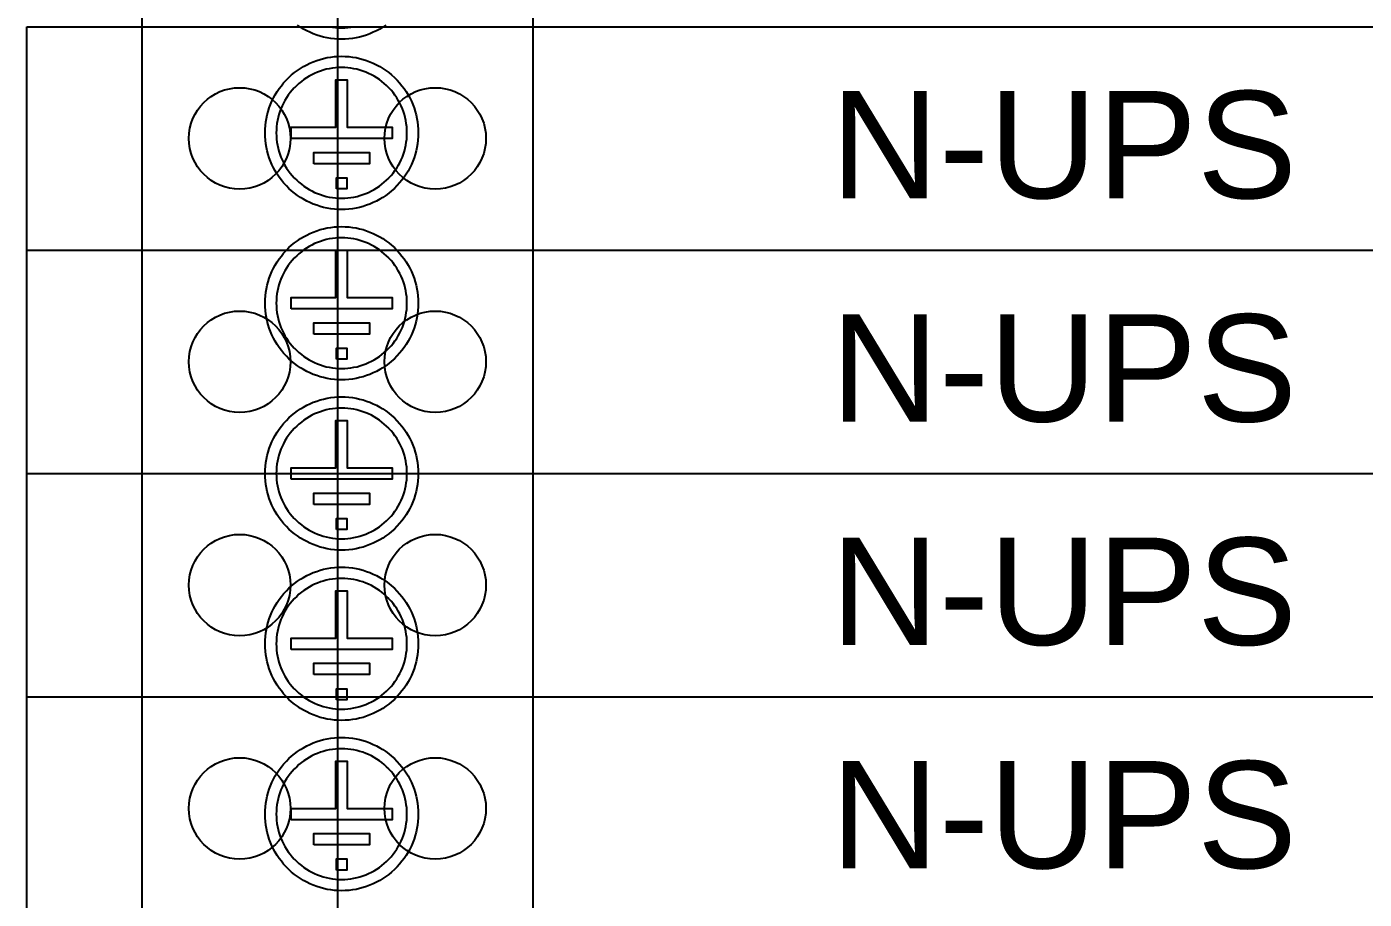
# Paper-space layout '2 DOOR PANEL LAYOUT - A1 Sheet' of a CAD drawing. Extents: x 50 to 825, y 22 to 486.
# Drawn here: x 425.94 to 432.18, y 307.02 to 311.09 of the extents above; entities that cross this region are included whole.
import ezdxf
from ezdxf.enums import TextEntityAlignment as Align

# ---------------------------------------------------------------- set-up
doc = ezdxf.new("R2010")
doc.units = 0
doc.layers.add('N-EQPM', color=3, linetype='Continuous', lineweight=25)
doc.styles.add('_CGS_2-5_NOTES', font='arial.ttf', dxfattribs={"height": 2.5})

psp = doc.layouts.new('2 DOOR PANEL LAYOUT - A1 Sheet')

# ---------------------------------------------------------------- linework, layer by layer
at = {"layer": 'N-EQPM'}
for p, q in [((426.4798, 312.1333), (426.4798, 311.0921)), ((427.3908, 312.1333), (427.3908, 311.0921)), ((428.3018, 312.1333), (428.3018, 311.0921)), ((426.4798, 311.0921), (426.4798, 310.051)), ((427.3908, 311.0921), (427.3908, 310.051)), ((428.3018, 311.0921), (428.3018, 310.051)), ((426.4798, 310.051), (426.4798, 309.0099)), ((427.3908, 310.051), (427.3908, 309.0099)), ((428.3018, 310.051), (428.3018, 309.0099)), ((426.4798, 309.0099), (426.4798, 307.9687)), ((427.3908, 309.0099), (427.3908, 307.9687)), ((428.3018, 309.0099), (428.3018, 307.9687)), ((426.4798, 307.9687), (426.4798, 306.9276)), ((427.3908, 307.9687), (427.3908, 306.9276)), ((428.3018, 307.9687), (428.3018, 306.9276))]:
    psp.add_line(p, q, dxfattribs=at)
at = {"layer": 'N-EQPM', "ltscale": 10}
for p, q in [((425.9429, 310.051), (425.9429, 311.0921)), ((425.9429, 311.0921), (435.5084, 311.0921)), ((425.9429, 310.051), (435.5084, 310.051)), ((425.9429, 309.0099), (425.9429, 310.051)), ((425.9429, 310.051), (435.5084, 310.051)), ((425.9429, 309.0099), (435.5084, 309.0099)), ((425.9429, 307.9687), (425.9429, 309.0099)), ((425.9429, 309.0099), (435.5084, 309.0099)), ((425.9429, 307.9687), (435.5084, 307.9687)), ((425.9429, 306.9276), (425.9429, 307.9687)), ((425.9429, 307.9687), (435.5084, 307.9687))]:
    psp.add_line(p, q, dxfattribs=at)
at = {"layer": 'N-EQPM', "linetype": 'Continuous'}
for points in [[(427.6165, 311.0999), (427.6024, 311.0904), (427.5879, 311.0816), (427.5731, 311.0735), (427.5579, 311.0661), (427.5423, 311.0595), (427.5265, 311.0536), (427.5105, 311.0485), (427.4942, 311.0441), (427.4777, 311.0405), (427.4611, 311.0378), (427.4443, 311.0358), (427.4274, 311.0346), (427.4103, 311.0342), (427.3933, 311.0346), (427.3764, 311.0358), (427.3596, 311.0378), (427.3429, 311.0405), (427.3265, 311.0441), (427.3102, 311.0485), (427.2941, 311.0536), (427.2783, 311.0595), (427.2628, 311.0661), (427.2476, 311.0735), (427.2327, 311.0816), (427.2182, 311.0904), (427.2041, 311.0999)], [(427.3529, 311.0923), (427.3671, 311.0899), (427.3814, 311.0882), (427.3958, 311.0872), (427.4103, 311.0868), (427.4249, 311.0872), (427.4393, 311.0882), (427.4536, 311.0899), (427.4678, 311.0923)]]:
    psp.add_lwpolyline(points, dxfattribs=at)
for points in [[(427.4942, 310.2502), (427.4777, 310.2467), (427.4611, 310.2439), (427.4443, 310.2419), (427.4274, 310.2407), (427.4103, 310.2403), (427.3933, 310.2407), (427.3764, 310.2419), (427.3596, 310.2439), (427.3429, 310.2467), (427.3265, 310.2502), (427.3102, 310.2546), (427.2941, 310.2597), (427.2783, 310.2656), (427.2628, 310.2722), (427.2476, 310.2796), (427.2327, 310.2877), (427.2182, 310.2965), (427.2041, 310.306), (427.1905, 310.3162), (427.1773, 310.3271), (427.1647, 310.3385), (427.1526, 310.3505), (427.1515, 310.3516), (427.1401, 310.3643), (427.1293, 310.3774), (427.1191, 310.3911), (427.1096, 310.4052), (427.1008, 310.4197), (427.0926, 310.4345), (427.0853, 310.4498), (427.0786, 310.4653), (427.0727, 310.4811), (427.0676, 310.4972), (427.0633, 310.5134), (427.0597, 310.5299), (427.0569, 310.5466), (427.0549, 310.5634), (427.0537, 310.5803), (427.0533, 310.5973), (427.0537, 310.6143), (427.0549, 310.6313), (427.0569, 310.6481), (427.0597, 310.6647), (427.0633, 310.6812), (427.0676, 310.6975), (427.0727, 310.7136), (427.0786, 310.7294), (427.0853, 310.7449), (427.0926, 310.7601), (427.1008, 310.775), (427.1096, 310.7895), (427.1191, 310.8036), (427.1293, 310.8173), (427.1401, 310.8304), (427.1515, 310.8431), (427.1526, 310.8442), (427.1647, 310.8563), (427.1774, 310.8677), (427.1905, 310.8785), (427.2042, 310.8887), (427.2182, 310.8982), (427.2327, 310.9071), (427.2476, 310.9152), (427.2628, 310.9225), (427.2783, 310.9292), (427.2942, 310.9351), (427.3102, 310.9402), (427.3265, 310.9445), (427.343, 310.9481), (427.3596, 310.9509), (427.3764, 310.9529), (427.3933, 310.9541), (427.4103, 310.9545), (427.4274, 310.9541), (427.4443, 310.9529), (427.4611, 310.9509), (427.4777, 310.9481), (427.4942, 310.9445), (427.5104, 310.9402), (427.5265, 310.9351), (427.5423, 310.9292), (427.5578, 310.9225), (427.573, 310.9152), (427.5879, 310.9071), (427.6024, 310.8982), (427.6165, 310.8887), (427.6301, 310.8786), (427.6433, 310.8677), (427.6559, 310.8563), (427.668, 310.8442), (427.6691, 310.8431), (427.6805, 310.8305), (427.6913, 310.8173), (427.7015, 310.8037), (427.711, 310.7896), (427.7198, 310.7751), (427.7279, 310.7602), (427.7353, 310.7449), (427.742, 310.7294), (427.7478, 310.7136), (427.753, 310.6975), (427.7573, 310.6812), (427.7609, 310.6647), (427.7637, 310.6481), (427.7657, 310.6313), (427.7669, 310.6143), (427.7673, 310.5973), (427.7669, 310.5803), (427.7657, 310.5634), (427.7637, 310.5466), (427.7609, 310.5299), (427.7573, 310.5134), (427.753, 310.4971), (427.7478, 310.4811), (427.742, 310.4653), (427.7353, 310.4497), (427.7279, 310.4345), (427.7198, 310.4196), (427.711, 310.4051), (427.7015, 310.391), (427.6913, 310.3774), (427.6805, 310.3642), (427.6691, 310.3516), (427.668, 310.3505), (427.6559, 310.3385), (427.6433, 310.327), (427.6302, 310.3162), (427.6165, 310.306), (427.6024, 310.2965), (427.5879, 310.2877), (427.5731, 310.2796), (427.5579, 310.2722), (427.5423, 310.2656), (427.5265, 310.2597), (427.5105, 310.2546)], [(427.4957, 310.3051), (427.5094, 310.3095), (427.5229, 310.3145), (427.5362, 310.3202), (427.5492, 310.3265), (427.5618, 310.3334), (427.5742, 310.3409), (427.5862, 310.349), (427.5978, 310.3577), (427.6091, 310.3669), (427.6198, 310.3767), (427.6301, 310.387), (427.631, 310.3879), (427.6407, 310.3986), (427.65, 310.4099), (427.6587, 310.4215), (427.6668, 310.4335), (427.6743, 310.4459), (427.6812, 310.4585), (427.6875, 310.4715), (427.6932, 310.4848), (427.6982, 310.4982), (427.7026, 310.5119), (427.7063, 310.5258), (427.7093, 310.5399), (427.7117, 310.5541), (427.7134, 310.5684), (427.7144, 310.5828), (427.7148, 310.5973), (427.7144, 310.6118), (427.7134, 310.6263), (427.7117, 310.6406), (427.7093, 310.6548), (427.7063, 310.6689), (427.7026, 310.6828), (427.6982, 310.6965), (427.6932, 310.71), (427.6875, 310.7233), (427.6812, 310.7363), (427.6743, 310.749), (427.6668, 310.7614), (427.6587, 310.7734), (427.65, 310.785), (427.6408, 310.7963), (427.631, 310.807), (427.6301, 310.808), (427.6198, 310.8183), (427.609, 310.8281), (427.5978, 310.8373), (427.5861, 310.846), (427.5741, 310.8541), (427.5618, 310.8616), (427.5491, 310.8686), (427.5361, 310.8748), (427.5229, 310.8805), (427.5094, 310.8855), (427.4957, 310.8899), (427.4818, 310.8936), (427.4678, 310.8967), (427.4536, 310.899), (427.4393, 310.9007), (427.4248, 310.9018), (427.4103, 310.9021), (427.3958, 310.9018), (427.3814, 310.9007), (427.3671, 310.899), (427.3529, 310.8967), (427.3388, 310.8936), (427.3249, 310.8899), (427.3113, 310.8855), (427.2978, 310.8805), (427.2845, 310.8748), (427.2715, 310.8685), (427.2589, 310.8616), (427.2465, 310.8541), (427.2345, 310.846), (427.2229, 310.8373), (427.2116, 310.8281), (427.2009, 310.8183), (427.1905, 310.808), (427.1896, 310.807), (427.1798, 310.7962), (427.1706, 310.785), (427.1619, 310.7734), (427.1538, 310.7613), (427.1463, 310.749), (427.1393, 310.7363), (427.1331, 310.7233), (427.1274, 310.71), (427.1224, 310.6965), (427.118, 310.6828), (427.1143, 310.6689), (427.1112, 310.6548), (427.1089, 310.6406), (427.1072, 310.6263), (427.1061, 310.6118), (427.1058, 310.5973), (427.1061, 310.5828), (427.1072, 310.5684), (427.1089, 310.5541), (427.1112, 310.5399), (427.1143, 310.5258), (427.118, 310.512), (427.1224, 310.4983), (427.1274, 310.4848), (427.1331, 310.4715), (427.1394, 310.4586), (427.1463, 310.4459), (427.1538, 310.4335), (427.1619, 310.4215), (427.1706, 310.4099), (427.1798, 310.3987), (427.1896, 310.3879), (427.1905, 310.387), (427.2008, 310.3767), (427.2116, 310.367), (427.2228, 310.3577), (427.2344, 310.349), (427.2464, 310.3409), (427.2588, 310.3334), (427.2715, 310.3265), (427.2845, 310.3202), (427.2977, 310.3145), (427.3112, 310.3095), (427.3249, 310.3051), (427.3388, 310.3014), (427.3529, 310.2984), (427.3671, 310.296), (427.3814, 310.2943), (427.3958, 310.2933), (427.4103, 310.2929), (427.4249, 310.2933), (427.4393, 310.2943), (427.4536, 310.296), (427.4678, 310.2984), (427.4819, 310.3014)], [(427.175, 310.5711), (427.175, 310.6239), (427.384, 310.6239), (427.384, 310.8445), (427.4367, 310.8445), (427.4367, 310.6239), (427.6457, 310.6239), (427.6457, 310.5711)], [(427.281, 310.4535), (427.281, 310.5064), (427.5399, 310.5064), (427.5399, 310.4535)], [(427.3869, 310.3358), (427.3869, 310.3882), (427.4339, 310.3882), (427.4339, 310.3358)], [(427.4942, 309.4564), (427.4777, 309.4528), (427.4611, 309.45), (427.4443, 309.448), (427.4274, 309.4468), (427.4103, 309.4464), (427.3933, 309.4468), (427.3764, 309.448), (427.3596, 309.45), (427.3429, 309.4528), (427.3265, 309.4564), (427.3102, 309.4607), (427.2941, 309.4658), (427.2783, 309.4717), (427.2628, 309.4784), (427.2476, 309.4857), (427.2327, 309.4939), (427.2182, 309.5027), (427.2041, 309.5122), (427.1905, 309.5224), (427.1773, 309.5332), (427.1647, 309.5446), (427.1526, 309.5567), (427.1515, 309.5578), (427.1401, 309.5704), (427.1293, 309.5836), (427.1191, 309.5972), (427.1096, 309.6113), (427.1008, 309.6258), (427.0926, 309.6407), (427.0853, 309.6559), (427.0786, 309.6714), (427.0727, 309.6872), (427.0676, 309.7033), (427.0633, 309.7196), (427.0597, 309.7361), (427.0569, 309.7527), (427.0549, 309.7695), (427.0537, 309.7864), (427.0533, 309.8034), (427.0537, 309.8205), (427.0549, 309.8374), (427.0569, 309.8542), (427.0597, 309.8708), (427.0633, 309.8873), (427.0676, 309.9036), (427.0727, 309.9197), (427.0786, 309.9355), (427.0853, 309.951), (427.0926, 309.9663), (427.1008, 309.9812), (427.1096, 309.9957), (427.1191, 310.0098), (427.1293, 310.0234), (427.1401, 310.0366), (427.1515, 310.0492), (427.1526, 310.0504), (427.1647, 310.0624), (427.1774, 310.0738), (427.1905, 310.0847), (427.2042, 310.0949), (427.2182, 310.1044), (427.2327, 310.1132), (427.2476, 310.1213), (427.2628, 310.1287), (427.2783, 310.1353), (427.2942, 310.1412), (427.3102, 310.1463), (427.3265, 310.1507), (427.343, 310.1542), (427.3596, 310.157), (427.3764, 310.159), (427.3933, 310.1602), (427.4103, 310.1606), (427.4274, 310.1602), (427.4443, 310.159), (427.4611, 310.157), (427.4777, 310.1542), (427.4942, 310.1507), (427.5104, 310.1463), (427.5265, 310.1412), (427.5423, 310.1353), (427.5578, 310.1287), (427.573, 310.1213), (427.5879, 310.1132), (427.6024, 310.1044), (427.6165, 310.0949), (427.6301, 310.0847), (427.6433, 310.0739), (427.6559, 310.0624), (427.668, 310.0504), (427.6691, 310.0492), (427.6805, 310.0366), (427.6913, 310.0234), (427.7015, 310.0098), (427.711, 309.9957), (427.7198, 309.9812), (427.7279, 309.9663), (427.7353, 309.9511), (427.742, 309.9355), (427.7478, 309.9197), (427.753, 309.9036), (427.7573, 309.8873), (427.7609, 309.8709), (427.7637, 309.8542), (427.7657, 309.8374), (427.7669, 309.8205), (427.7673, 309.8034), (427.7669, 309.7864), (427.7657, 309.7695), (427.7637, 309.7527), (427.7609, 309.736), (427.7573, 309.7196), (427.753, 309.7033), (427.7478, 309.6872), (427.742, 309.6714), (427.7353, 309.6559), (427.7279, 309.6406), (427.7198, 309.6258), (427.711, 309.6113), (427.7015, 309.5972), (427.6913, 309.5835), (427.6805, 309.5704), (427.6691, 309.5577), (427.668, 309.5567), (427.6559, 309.5446), (427.6433, 309.5332), (427.6302, 309.5224), (427.6165, 309.5122), (427.6024, 309.5027), (427.5879, 309.4938), (427.5731, 309.4857), (427.5579, 309.4784), (427.5423, 309.4717), (427.5265, 309.4658), (427.5105, 309.4607)], [(427.4957, 309.5113), (427.5094, 309.5156), (427.5229, 309.5207), (427.5362, 309.5263), (427.5492, 309.5326), (427.5618, 309.5395), (427.5742, 309.5471), (427.5862, 309.5552), (427.5978, 309.5638), (427.6091, 309.5731), (427.6198, 309.5828), (427.6301, 309.5931), (427.631, 309.594), (427.6407, 309.6048), (427.65, 309.616), (427.6587, 309.6276), (427.6668, 309.6396), (427.6743, 309.652), (427.6812, 309.6647), (427.6875, 309.6777), (427.6932, 309.6909), (427.6982, 309.7044), (427.7026, 309.7181), (427.7063, 309.732), (427.7093, 309.746), (427.7117, 309.7602), (427.7134, 309.7745), (427.7144, 309.7889), (427.7148, 309.8034), (427.7144, 309.818), (427.7134, 309.8324), (427.7117, 309.8468), (427.7093, 309.861), (427.7063, 309.875), (427.7026, 309.8889), (427.6982, 309.9027), (427.6932, 309.9162), (427.6875, 309.9294), (427.6812, 309.9424), (427.6743, 309.9551), (427.6668, 309.9675), (427.6587, 309.9795), (427.65, 309.9912), (427.6408, 310.0024), (427.631, 310.0132), (427.6301, 310.0142), (427.6198, 310.0245), (427.609, 310.0342), (427.5978, 310.0435), (427.5861, 310.0521), (427.5741, 310.0602), (427.5618, 310.0678), (427.5491, 310.0747), (427.5361, 310.081), (427.5229, 310.0866), (427.5094, 310.0917), (427.4957, 310.096), (427.4818, 310.0997), (427.4678, 310.1028), (427.4536, 310.1052), (427.4393, 310.1069), (427.4248, 310.1079), (427.4103, 310.1082), (427.3958, 310.1079), (427.3814, 310.1069), (427.3671, 310.1052), (427.3529, 310.1028), (427.3388, 310.0997), (427.3249, 310.096), (427.3113, 310.0917), (427.2978, 310.0866), (427.2845, 310.081), (427.2715, 310.0747), (427.2589, 310.0678), (427.2465, 310.0602), (427.2345, 310.0521), (427.2229, 310.0434), (427.2116, 310.0342), (427.2009, 310.0244), (427.1905, 310.0142), (427.1896, 310.0131), (427.1798, 310.0024), (427.1706, 309.9911), (427.1619, 309.9795), (427.1538, 309.9675), (427.1463, 309.9551), (427.1393, 309.9424), (427.1331, 309.9294), (427.1274, 309.9161), (427.1224, 309.9026), (427.118, 309.8889), (427.1143, 309.875), (427.1112, 309.861), (427.1089, 309.8467), (427.1072, 309.8324), (427.1061, 309.818), (427.1058, 309.8034), (427.1061, 309.7889), (427.1072, 309.7745), (427.1089, 309.7602), (427.1112, 309.746), (427.1143, 309.732), (427.118, 309.7181), (427.1224, 309.7044), (427.1274, 309.6909), (427.1331, 309.6777), (427.1394, 309.6647), (427.1463, 309.652), (427.1538, 309.6397), (427.1619, 309.6276), (427.1706, 309.616), (427.1798, 309.6048), (427.1896, 309.594), (427.1905, 309.5931), (427.2008, 309.5829), (427.2116, 309.5731), (427.2228, 309.5639), (427.2344, 309.5552), (427.2464, 309.5471), (427.2588, 309.5395), (427.2715, 309.5326), (427.2845, 309.5263), (427.2977, 309.5207), (427.3112, 309.5156), (427.3249, 309.5113), (427.3388, 309.5076), (427.3529, 309.5045), (427.3671, 309.5021), (427.3814, 309.5004), (427.3958, 309.4994), (427.4103, 309.4991), (427.4249, 309.4994), (427.4393, 309.5004), (427.4536, 309.5021), (427.4678, 309.5045), (427.4819, 309.5076)], [(427.175, 309.7772), (427.175, 309.83), (427.384, 309.83), (427.384, 310.0506), (427.4367, 310.0506), (427.4367, 309.83), (427.6457, 309.83), (427.6457, 309.7772)], [(427.281, 309.6597), (427.281, 309.7125), (427.5399, 309.7125), (427.5399, 309.6597)], [(427.3869, 309.542), (427.3869, 309.5944), (427.4339, 309.5944), (427.4339, 309.542)], [(427.4942, 308.6625), (427.4777, 308.6589), (427.4611, 308.6561), (427.4443, 308.6542), (427.4274, 308.653), (427.4103, 308.6526), (427.3933, 308.653), (427.3764, 308.6542), (427.3596, 308.6561), (427.3429, 308.6589), (427.3265, 308.6625), (427.3102, 308.6669), (427.2941, 308.672), (427.2783, 308.6779), (427.2628, 308.6845), (427.2476, 308.6919), (427.2327, 308.7), (427.2182, 308.7088), (427.2041, 308.7183), (427.1905, 308.7285), (427.1773, 308.7393), (427.1647, 308.7508), (427.1526, 308.7628), (427.1515, 308.7639), (427.1401, 308.7765), (427.1293, 308.7897), (427.1191, 308.8033), (427.1096, 308.8174), (427.1008, 308.8319), (427.0926, 308.8468), (427.0853, 308.862), (427.0786, 308.8776), (427.0727, 308.8934), (427.0676, 308.9094), (427.0633, 308.9257), (427.0597, 308.9422), (427.0569, 308.9588), (427.0549, 308.9756), (427.0537, 308.9925), (427.0533, 309.0096), (427.0537, 309.0266), (427.0549, 309.0435), (427.0569, 309.0603), (427.0597, 309.077), (427.0633, 309.0935), (427.0676, 309.1098), (427.0727, 309.1258), (427.0786, 309.1416), (427.0853, 309.1572), (427.0926, 309.1724), (427.1008, 309.1873), (427.1096, 309.2018), (427.1191, 309.2159), (427.1293, 309.2295), (427.1401, 309.2427), (427.1515, 309.2553), (427.1526, 309.2565), (427.1647, 309.2685), (427.1774, 309.28), (427.1905, 309.2908), (427.2042, 309.301), (427.2182, 309.3105), (427.2327, 309.3193), (427.2476, 309.3274), (427.2628, 309.3348), (427.2783, 309.3414), (427.2942, 309.3473), (427.3102, 309.3525), (427.3265, 309.3568), (427.343, 309.3604), (427.3596, 309.3632), (427.3764, 309.3652), (427.3933, 309.3664), (427.4103, 309.3668), (427.4274, 309.3664), (427.4443, 309.3652), (427.4611, 309.3632), (427.4777, 309.3604), (427.4942, 309.3568), (427.5104, 309.3525), (427.5265, 309.3473), (427.5423, 309.3414), (427.5578, 309.3348), (427.573, 309.3274), (427.5879, 309.3193), (427.6024, 309.3105), (427.6165, 309.301), (427.6301, 309.2908), (427.6433, 309.28), (427.6559, 309.2685), (427.668, 309.2565), (427.6691, 309.2554), (427.6805, 309.2427), (427.6913, 309.2296), (427.7015, 309.2159), (427.711, 309.2018), (427.7198, 309.1873), (427.7279, 309.1724), (427.7353, 309.1572), (427.742, 309.1417), (427.7478, 309.1258), (427.753, 309.1098), (427.7573, 309.0935), (427.7609, 309.077), (427.7637, 309.0603), (427.7657, 309.0435), (427.7669, 309.0266), (427.7673, 309.0096), (427.7669, 308.9925), (427.7657, 308.9756), (427.7637, 308.9588), (427.7609, 308.9422), (427.7573, 308.9257), (427.753, 308.9094), (427.7478, 308.8933), (427.742, 308.8775), (427.7353, 308.862), (427.7279, 308.8468), (427.7198, 308.8319), (427.711, 308.8174), (427.7015, 308.8033), (427.6913, 308.7897), (427.6805, 308.7765), (427.6691, 308.7639), (427.668, 308.7628), (427.6559, 308.7508), (427.6433, 308.7393), (427.6302, 308.7285), (427.6165, 308.7183), (427.6024, 308.7088), (427.5879, 308.7), (427.5731, 308.6919), (427.5579, 308.6845), (427.5423, 308.6779), (427.5265, 308.672), (427.5105, 308.6669)], [(427.4957, 308.7174), (427.5094, 308.7218), (427.5229, 308.7268), (427.5362, 308.7325), (427.5492, 308.7388), (427.5618, 308.7457), (427.5742, 308.7532), (427.5862, 308.7613), (427.5978, 308.77), (427.6091, 308.7792), (427.6198, 308.789), (427.6301, 308.7992), (427.631, 308.8001), (427.6407, 308.8109), (427.65, 308.8221), (427.6587, 308.8337), (427.6668, 308.8458), (427.6743, 308.8581), (427.6812, 308.8708), (427.6875, 308.8838), (427.6932, 308.897), (427.6982, 308.9105), (427.7026, 308.9242), (427.7063, 308.9381), (427.7093, 308.9521), (427.7117, 308.9663), (427.7134, 308.9806), (427.7144, 308.9951), (427.7148, 309.0096), (427.7144, 309.0241), (427.7134, 309.0385), (427.7117, 309.0529), (427.7093, 309.0671), (427.7063, 309.0812), (427.7026, 309.0951), (427.6982, 309.1088), (427.6932, 309.1223), (427.6875, 309.1356), (427.6812, 309.1486), (427.6743, 309.1613), (427.6668, 309.1736), (427.6587, 309.1857), (427.65, 309.1973), (427.6408, 309.2085), (427.631, 309.2193), (427.6301, 309.2203), (427.6198, 309.2306), (427.609, 309.2403), (427.5978, 309.2496), (427.5861, 309.2583), (427.5741, 309.2664), (427.5618, 309.2739), (427.5491, 309.2808), (427.5361, 309.2871), (427.5229, 309.2928), (427.5094, 309.2978), (427.4957, 309.3022), (427.4818, 309.3059), (427.4678, 309.3089), (427.4536, 309.3113), (427.4393, 309.313), (427.4248, 309.314), (427.4103, 309.3144), (427.3958, 309.314), (427.3814, 309.313), (427.3671, 309.3113), (427.3529, 309.3089), (427.3388, 309.3059), (427.3249, 309.3022), (427.3113, 309.2978), (427.2978, 309.2928), (427.2845, 309.2871), (427.2715, 309.2808), (427.2589, 309.2739), (427.2465, 309.2664), (427.2345, 309.2583), (427.2229, 309.2496), (427.2116, 309.2403), (427.2009, 309.2306), (427.1905, 309.2203), (427.1896, 309.2193), (427.1798, 309.2085), (427.1706, 309.1973), (427.1619, 309.1856), (427.1538, 309.1736), (427.1463, 309.1612), (427.1393, 309.1485), (427.1331, 309.1355), (427.1274, 309.1223), (427.1224, 309.1088), (427.118, 309.0951), (427.1143, 309.0812), (427.1112, 309.0671), (427.1089, 309.0529), (427.1072, 309.0385), (427.1061, 309.0241), (427.1058, 309.0096), (427.1061, 308.9951), (427.1072, 308.9806), (427.1089, 308.9663), (427.1112, 308.9522), (427.1143, 308.9381), (427.118, 308.9242), (427.1224, 308.9105), (427.1274, 308.8971), (427.1331, 308.8838), (427.1394, 308.8708), (427.1463, 308.8582), (427.1538, 308.8458), (427.1619, 308.8338), (427.1706, 308.8221), (427.1798, 308.8109), (427.1896, 308.8002), (427.1905, 308.7993), (427.2008, 308.789), (427.2116, 308.7792), (427.2228, 308.77), (427.2344, 308.7613), (427.2464, 308.7532), (427.2588, 308.7457), (427.2715, 308.7388), (427.2845, 308.7325), (427.2977, 308.7268), (427.3112, 308.7218), (427.3249, 308.7174), (427.3388, 308.7137), (427.3529, 308.7107), (427.3671, 308.7083), (427.3814, 308.7066), (427.3958, 308.7056), (427.4103, 308.7052), (427.4249, 308.7056), (427.4393, 308.7066), (427.4536, 308.7083), (427.4678, 308.7107), (427.4819, 308.7137)], [(427.175, 308.9833), (427.175, 309.0362), (427.384, 309.0362), (427.384, 309.2567), (427.4367, 309.2567), (427.4367, 309.0362), (427.6457, 309.0362), (427.6457, 308.9833)], [(427.281, 308.8658), (427.281, 308.9186), (427.5399, 308.9186), (427.5399, 308.8658)], [(427.3869, 308.7481), (427.3869, 308.8005), (427.4339, 308.8005), (427.4339, 308.7481)], [(427.4942, 307.8686), (427.4777, 307.8651), (427.4611, 307.8623), (427.4443, 307.8603), (427.4274, 307.8591), (427.4103, 307.8587), (427.3933, 307.8591), (427.3764, 307.8603), (427.3596, 307.8623), (427.3429, 307.8651), (427.3265, 307.8686), (427.3102, 307.873), (427.2941, 307.8781), (427.2783, 307.884), (427.2628, 307.8906), (427.2476, 307.898), (427.2327, 307.9061), (427.2182, 307.9149), (427.2041, 307.9244), (427.1905, 307.9346), (427.1773, 307.9454), (427.1647, 307.9569), (427.1526, 307.9689), (427.1515, 307.97), (427.1401, 307.9827), (427.1293, 307.9958), (427.1191, 308.0095), (427.1096, 308.0236), (427.1008, 308.0381), (427.0926, 308.0529), (427.0853, 308.0681), (427.0786, 308.0837), (427.0727, 308.0995), (427.0676, 308.1156), (427.0633, 308.1318), (427.0597, 308.1483), (427.0569, 308.165), (427.0549, 308.1818), (427.0537, 308.1987), (427.0533, 308.2157), (427.0537, 308.2327), (427.0549, 308.2497), (427.0569, 308.2665), (427.0597, 308.2831), (427.0633, 308.2996), (427.0676, 308.3159), (427.0727, 308.332), (427.0786, 308.3478), (427.0853, 308.3633), (427.0926, 308.3785), (427.1008, 308.3934), (427.1096, 308.4079), (427.1191, 308.422), (427.1293, 308.4357), (427.1401, 308.4488), (427.1515, 308.4615), (427.1526, 308.4626), (427.1647, 308.4747), (427.1774, 308.4861), (427.1905, 308.4969), (427.2042, 308.5071), (427.2182, 308.5166), (427.2327, 308.5255), (427.2476, 308.5336), (427.2628, 308.5409), (427.2783, 308.5476), (427.2942, 308.5535), (427.3102, 308.5586), (427.3265, 308.5629), (427.343, 308.5665), (427.3596, 308.5693), (427.3764, 308.5713), (427.3933, 308.5725), (427.4103, 308.5729), (427.4274, 308.5725), (427.4443, 308.5713), (427.4611, 308.5693), (427.4777, 308.5665), (427.4942, 308.5629), (427.5104, 308.5586), (427.5265, 308.5535), (427.5423, 308.5476), (427.5578, 308.5409), (427.573, 308.5336), (427.5879, 308.5255), (427.6024, 308.5166), (427.6165, 308.5071), (427.6301, 308.4969), (427.6433, 308.4861), (427.6559, 308.4747), (427.668, 308.4626), (427.6691, 308.4615), (427.6805, 308.4489), (427.6913, 308.4357), (427.7015, 308.4221), (427.711, 308.408), (427.7198, 308.3935), (427.7279, 308.3786), (427.7353, 308.3633), (427.742, 308.3478), (427.7478, 308.332), (427.753, 308.3159), (427.7573, 308.2996), (427.7609, 308.2831), (427.7637, 308.2665), (427.7657, 308.2497), (427.7669, 308.2327), (427.7673, 308.2157), (427.7669, 308.1987), (427.7657, 308.1818), (427.7637, 308.165), (427.7609, 308.1483), (427.7573, 308.1318), (427.753, 308.1155), (427.7478, 308.0995), (427.742, 308.0837), (427.7353, 308.0681), (427.7279, 308.0529), (427.7198, 308.038), (427.711, 308.0235), (427.7015, 308.0094), (427.6913, 307.9958), (427.6805, 307.9826), (427.6691, 307.97), (427.668, 307.9689), (427.6559, 307.9569), (427.6433, 307.9454), (427.6302, 307.9346), (427.6165, 307.9244), (427.6024, 307.9149), (427.5879, 307.9061), (427.5731, 307.898), (427.5579, 307.8906), (427.5423, 307.884), (427.5265, 307.8781), (427.5105, 307.873)], [(427.4957, 307.9235), (427.5094, 307.9279), (427.5229, 307.9329), (427.5362, 307.9386), (427.5492, 307.9449), (427.5618, 307.9518), (427.5742, 307.9593), (427.5862, 307.9674), (427.5978, 307.9761), (427.6091, 307.9853), (427.6198, 307.9951), (427.6301, 308.0054), (427.631, 308.0063), (427.6407, 308.017), (427.65, 308.0282), (427.6587, 308.0399), (427.6668, 308.0519), (427.6743, 308.0643), (427.6812, 308.0769), (427.6875, 308.0899), (427.6932, 308.1032), (427.6982, 308.1166), (427.7026, 308.1303), (427.7063, 308.1442), (427.7093, 308.1583), (427.7117, 308.1725), (427.7134, 308.1868), (427.7144, 308.2012), (427.7148, 308.2157), (427.7144, 308.2302), (427.7134, 308.2447), (427.7117, 308.259), (427.7093, 308.2732), (427.7063, 308.2873), (427.7026, 308.3012), (427.6982, 308.3149), (427.6932, 308.3284), (427.6875, 308.3417), (427.6812, 308.3547), (427.6743, 308.3674), (427.6668, 308.3798), (427.6587, 308.3918), (427.65, 308.4034), (427.6408, 308.4147), (427.631, 308.4254), (427.6301, 308.4264), (427.6198, 308.4367), (427.609, 308.4465), (427.5978, 308.4557), (427.5861, 308.4644), (427.5741, 308.4725), (427.5618, 308.48), (427.5491, 308.4869), (427.5361, 308.4932), (427.5229, 308.4989), (427.5094, 308.5039), (427.4957, 308.5083), (427.4818, 308.512), (427.4678, 308.515), (427.4536, 308.5174), (427.4393, 308.5191), (427.4248, 308.5201), (427.4103, 308.5205), (427.3958, 308.5201), (427.3814, 308.5191), (427.3671, 308.5174), (427.3529, 308.515), (427.3388, 308.512), (427.3249, 308.5083), (427.3113, 308.5039), (427.2978, 308.4989), (427.2845, 308.4932), (427.2715, 308.4869), (427.2589, 308.48), (427.2465, 308.4725), (427.2345, 308.4644), (427.2229, 308.4557), (427.2116, 308.4465), (427.2009, 308.4367), (427.1905, 308.4264), (427.1896, 308.4254), (427.1798, 308.4146), (427.1706, 308.4034), (427.1619, 308.3917), (427.1538, 308.3797), (427.1463, 308.3674), (427.1393, 308.3547), (427.1331, 308.3417), (427.1274, 308.3284), (427.1224, 308.3149), (427.118, 308.3012), (427.1143, 308.2873), (427.1112, 308.2732), (427.1089, 308.259), (427.1072, 308.2447), (427.1061, 308.2302), (427.1058, 308.2157), (427.1061, 308.2012), (427.1072, 308.1868), (427.1089, 308.1725), (427.1112, 308.1583), (427.1143, 308.1442), (427.118, 308.1304), (427.1224, 308.1167), (427.1274, 308.1032), (427.1331, 308.0899), (427.1394, 308.077), (427.1463, 308.0643), (427.1538, 308.0519), (427.1619, 308.0399), (427.1706, 308.0283), (427.1798, 308.0171), (427.1896, 308.0063), (427.1905, 308.0054), (427.2008, 307.9951), (427.2116, 307.9854), (427.2228, 307.9761), (427.2344, 307.9674), (427.2464, 307.9593), (427.2588, 307.9518), (427.2715, 307.9449), (427.2845, 307.9386), (427.2977, 307.9329), (427.3112, 307.9279), (427.3249, 307.9235), (427.3388, 307.9198), (427.3529, 307.9168), (427.3671, 307.9144), (427.3814, 307.9127), (427.3958, 307.9117), (427.4103, 307.9113), (427.4249, 307.9117), (427.4393, 307.9127), (427.4536, 307.9144), (427.4678, 307.9168), (427.4819, 307.9198)], [(427.175, 308.1895), (427.175, 308.2423), (427.384, 308.2423), (427.384, 308.4629), (427.4367, 308.4629), (427.4367, 308.2423), (427.6457, 308.2423), (427.6457, 308.1895)], [(427.281, 308.0719), (427.281, 308.1248), (427.5399, 308.1248), (427.5399, 308.0719)], [(427.3869, 307.9542), (427.3869, 308.0066), (427.4339, 308.0066), (427.4339, 307.9542)], [(427.4942, 307.0748), (427.4777, 307.0712), (427.4611, 307.0684), (427.4443, 307.0664), (427.4274, 307.0652), (427.4103, 307.0648), (427.3933, 307.0652), (427.3764, 307.0664), (427.3596, 307.0684), (427.3429, 307.0712), (427.3265, 307.0748), (427.3102, 307.0791), (427.2941, 307.0842), (427.2783, 307.0901), (427.2628, 307.0968), (427.2476, 307.1041), (427.2327, 307.1122), (427.2182, 307.1211), (427.2041, 307.1306), (427.1905, 307.1408), (427.1773, 307.1516), (427.1647, 307.163), (427.1526, 307.1751), (427.1515, 307.1762), (427.1401, 307.1888), (427.1293, 307.202), (427.1191, 307.2156), (427.1096, 307.2297), (427.1008, 307.2442), (427.0926, 307.2591), (427.0853, 307.2743), (427.0786, 307.2898), (427.0727, 307.3056), (427.0676, 307.3217), (427.0633, 307.338), (427.0597, 307.3545), (427.0569, 307.3711), (427.0549, 307.3879), (427.0537, 307.4048), (427.0533, 307.4218), (427.0537, 307.4389), (427.0549, 307.4558), (427.0569, 307.4726), (427.0597, 307.4892), (427.0633, 307.5057), (427.0676, 307.522), (427.0727, 307.5381), (427.0786, 307.5539), (427.0853, 307.5694), (427.0926, 307.5847), (427.1008, 307.5996), (427.1096, 307.6141), (427.1191, 307.6282), (427.1293, 307.6418), (427.1401, 307.655), (427.1515, 307.6676), (427.1526, 307.6688), (427.1647, 307.6808), (427.1774, 307.6922), (427.1905, 307.7031), (427.2042, 307.7133), (427.2182, 307.7228), (427.2327, 307.7316), (427.2476, 307.7397), (427.2628, 307.7471), (427.2783, 307.7537), (427.2942, 307.7596), (427.3102, 307.7647), (427.3265, 307.7691), (427.343, 307.7726), (427.3596, 307.7754), (427.3764, 307.7774), (427.3933, 307.7786), (427.4103, 307.779), (427.4274, 307.7786), (427.4443, 307.7774), (427.4611, 307.7754), (427.4777, 307.7726), (427.4942, 307.7691), (427.5104, 307.7647), (427.5265, 307.7596), (427.5423, 307.7537), (427.5578, 307.7471), (427.573, 307.7397), (427.5879, 307.7316), (427.6024, 307.7228), (427.6165, 307.7133), (427.6301, 307.7031), (427.6433, 307.6923), (427.6559, 307.6808), (427.668, 307.6688), (427.6691, 307.6676), (427.6805, 307.655), (427.6913, 307.6418), (427.7015, 307.6282), (427.711, 307.6141), (427.7198, 307.5996), (427.7279, 307.5847), (427.7353, 307.5695), (427.742, 307.5539), (427.7478, 307.5381), (427.753, 307.522), (427.7573, 307.5057), (427.7609, 307.4893), (427.7637, 307.4726), (427.7657, 307.4558), (427.7669, 307.4389), (427.7673, 307.4218), (427.7669, 307.4048), (427.7657, 307.3879), (427.7637, 307.3711), (427.7609, 307.3544), (427.7573, 307.338), (427.753, 307.3217), (427.7478, 307.3056), (427.742, 307.2898), (427.7353, 307.2743), (427.7279, 307.259), (427.7198, 307.2442), (427.711, 307.2297), (427.7015, 307.2156), (427.6913, 307.2019), (427.6805, 307.1888), (427.6691, 307.1761), (427.668, 307.1751), (427.6559, 307.163), (427.6433, 307.1516), (427.6302, 307.1407), (427.6165, 307.1306), (427.6024, 307.1211), (427.5879, 307.1122), (427.5731, 307.1041), (427.5579, 307.0968), (427.5423, 307.0901), (427.5265, 307.0842), (427.5105, 307.0791)], [(427.4957, 307.1297), (427.5094, 307.134), (427.5229, 307.1391), (427.5362, 307.1447), (427.5492, 307.151), (427.5618, 307.1579), (427.5742, 307.1654), (427.5862, 307.1736), (427.5978, 307.1822), (427.6091, 307.1915), (427.6198, 307.2012), (427.6301, 307.2115), (427.631, 307.2124), (427.6407, 307.2232), (427.65, 307.2344), (427.6587, 307.246), (427.6668, 307.258), (427.6743, 307.2704), (427.6812, 307.2831), (427.6875, 307.296), (427.6932, 307.3093), (427.6982, 307.3228), (427.7026, 307.3365), (427.7063, 307.3504), (427.7093, 307.3644), (427.7117, 307.3786), (427.7134, 307.3929), (427.7144, 307.4073), (427.7148, 307.4218), (427.7144, 307.4364), (427.7134, 307.4508), (427.7117, 307.4652), (427.7093, 307.4794), (427.7063, 307.4934), (427.7026, 307.5073), (427.6982, 307.5211), (427.6932, 307.5346), (427.6875, 307.5478), (427.6812, 307.5608), (427.6743, 307.5735), (427.6668, 307.5859), (427.6587, 307.5979), (427.65, 307.6096), (427.6408, 307.6208), (427.631, 307.6316), (427.6301, 307.6326), (427.6198, 307.6428), (427.609, 307.6526), (427.5978, 307.6618), (427.5861, 307.6705), (427.5741, 307.6786), (427.5618, 307.6862), (427.5491, 307.6931), (427.5361, 307.6994), (427.5229, 307.705), (427.5094, 307.7101), (427.4957, 307.7144), (427.4818, 307.7181), (427.4678, 307.7212), (427.4536, 307.7236), (427.4393, 307.7253), (427.4248, 307.7263), (427.4103, 307.7266), (427.3958, 307.7263), (427.3814, 307.7253), (427.3671, 307.7236), (427.3529, 307.7212), (427.3388, 307.7181), (427.3249, 307.7144), (427.3113, 307.7101), (427.2978, 307.705), (427.2845, 307.6994), (427.2715, 307.6931), (427.2589, 307.6862), (427.2465, 307.6786), (427.2345, 307.6705), (427.2229, 307.6618), (427.2116, 307.6526), (427.2009, 307.6428), (427.1905, 307.6326), (427.1896, 307.6315), (427.1798, 307.6208), (427.1706, 307.6095), (427.1619, 307.5979), (427.1538, 307.5859), (427.1463, 307.5735), (427.1393, 307.5608), (427.1331, 307.5478), (427.1274, 307.5345), (427.1224, 307.521), (427.118, 307.5073), (427.1143, 307.4934), (427.1112, 307.4794), (427.1089, 307.4651), (427.1072, 307.4508), (427.1061, 307.4364), (427.1058, 307.4218), (427.1061, 307.4073), (427.1072, 307.3929), (427.1089, 307.3786), (427.1112, 307.3644), (427.1143, 307.3504), (427.118, 307.3365), (427.1224, 307.3228), (427.1274, 307.3093), (427.1331, 307.2961), (427.1394, 307.2831), (427.1463, 307.2704), (427.1538, 307.2581), (427.1619, 307.246), (427.1706, 307.2344), (427.1798, 307.2232), (427.1896, 307.2124), (427.1905, 307.2115), (427.2008, 307.2012), (427.2116, 307.1915), (427.2228, 307.1822), (427.2344, 307.1736), (427.2464, 307.1655), (427.2588, 307.1579), (427.2715, 307.151), (427.2845, 307.1447), (427.2977, 307.1391), (427.3112, 307.134), (427.3249, 307.1297), (427.3388, 307.126), (427.3529, 307.1229), (427.3671, 307.1205), (427.3814, 307.1188), (427.3958, 307.1178), (427.4103, 307.1175), (427.4249, 307.1178), (427.4393, 307.1188), (427.4536, 307.1205), (427.4678, 307.1229), (427.4819, 307.126)], [(427.175, 307.3956), (427.175, 307.4484), (427.384, 307.4484), (427.384, 307.669), (427.4367, 307.669), (427.4367, 307.4484), (427.6457, 307.4484), (427.6457, 307.3956)], [(427.281, 307.2781), (427.281, 307.3309), (427.5399, 307.3309), (427.5399, 307.2781)], [(427.3869, 307.1604), (427.3869, 307.2128), (427.4339, 307.2128), (427.4339, 307.1604)]]:
    psp.add_lwpolyline(points, close=True, dxfattribs=at)
at = {"layer": 'N-EQPM'}
for centre in [(426.9353, 310.5716), (427.8463, 310.5716), (426.9353, 309.5304), (427.8463, 309.5304), (426.9353, 308.4893), (427.8463, 308.4893), (426.9353, 307.4482), (427.8463, 307.4482)]:
    psp.add_circle(centre, 0.2365, dxfattribs=at)

# ---------------------------------------------------------------- texts
at = {"layer": 'N-EQPM', "style": '_CGS_2-5_NOTES'}
for p in [(430.776, 310.5426), (430.776, 309.5015), (430.776, 308.4604), (430.776, 307.4192)]:
    psp.add_text('N-UPS', height=0.5, dxfattribs=at).set_placement(p, align=Align.MIDDLE_CENTER)

doc.saveas('drawing.dxf')
